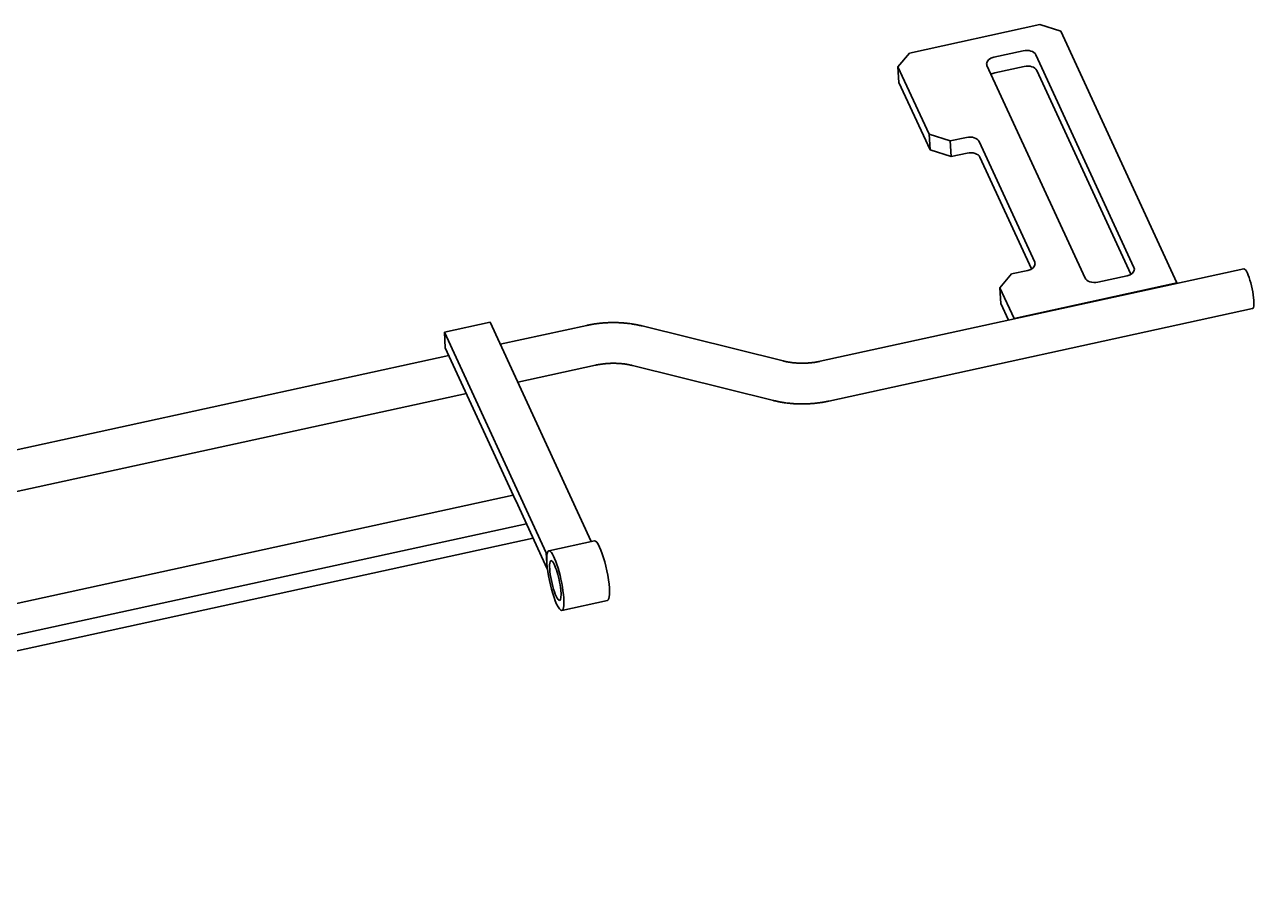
# Model space of a CAD drawing. Header units: millimetres. Extents: x 83639 to 85739, y 1568 to 3511.
# Drawn here: x 84703.2 to 85065.4, y 2003.4 to 2256.2 of the extents above; entities that cross this region are included whole.
import ezdxf

# ---------------------------------------------------------------- set-up
doc = ezdxf.new("R2010")
doc.units = ezdxf.units.MM
doc.header["$LTSCALE"] = 0.5
doc.layers.add('粗实线', color=7, linetype='Continuous', lineweight=35)

msp = doc.modelspace()

# ---------------------------------------------------------------- linework, layer by layer
at = {"layer": '粗实线'}
for p, q in [((84963.858, 2247.814), (85002.243, 2256.197)), ((85042.612, 2180.081), (85008.431, 2254.231)), ((85029.959, 2184.617), (85001.058, 2247.312)), ((84960.45, 2243.752), (84969.62, 2223.858)), ((84986.663, 2244.169), (85015.565, 2181.473)), ((85029.022, 2182.597), (85001.319, 2242.693)), ((84960.711, 2239.133), (84969.882, 2219.239)), ((85000.714, 2186.192), (84984.318, 2221.76)), ((84999.778, 2184.173), (84984.58, 2217.141)), ((84937.572, 2156.964), (85062.322, 2184.208)), ((85042.612, 2180.081), (84994.631, 2169.603)), ((84940.132, 2145.24), (85064.883, 2172.484)), ((84870.103, 2103.863), (84840.305, 2168.504)), ((84843.317, 2161.97), (84868.776, 2167.53)), ((84885.14, 2167.365), (84926.661, 2157.051)), ((84856.883, 2100.463), (84826.87, 2165.57)), ((84363.507, 2057.183), (84828.186, 2158.665)), ((84847.846, 2116.016), (84827.132, 2160.951)), ((84848.461, 2150.81), (84871.337, 2155.806)), ((84882.247, 2155.718), (84923.769, 2145.405)), ((84368.651, 2046.024), (84833.33, 2147.506)), ((84847.141, 2117.546), (84382.462, 2016.065)), ((84857.145, 2095.844), (84847.886, 2115.929)), ((84386.353, 2007.625), (84851.031, 2109.107)), ((84388.311, 2003.376), (84852.99, 2104.858))]:
    msp.add_line(p, q, dxfattribs=at)
at = {"layer": '粗实线', "ltscale": 0.162313}
for p, q in [((85002.243, 2256.197), (85008.431, 2254.231)), ((84975.808, 2221.892), (84969.62, 2223.858)), ((84976.07, 2217.273), (84969.882, 2219.239))]:
    msp.add_line(p, q, dxfattribs=at)
at = {"layer": '粗实线', "ltscale": 0.132569}
for p, q in [((84963.858, 2247.814), (84960.45, 2243.752)), ((84993.871, 2182.707), (84990.462, 2178.645))]:
    msp.add_line(p, q, dxfattribs=at)
at = {"layer": '粗实线', "ltscale": 0.221004}
for p, q in [((84988.708, 2246.606), (84997.345, 2248.492)), ((84988.97, 2241.987), (84997.607, 2243.873)), ((85027.914, 2182.18), (85019.277, 2180.293))]:
    msp.add_line(p, q, dxfattribs=at)
at = {"layer": '粗实线', "ltscale": 0.115662}
for p, q in [((84960.45, 2243.752), (84960.711, 2239.133)), ((84969.62, 2223.858), (84969.882, 2219.239)), ((84975.808, 2221.892), (84976.07, 2217.273)), ((84990.724, 2174.026), (84990.462, 2178.645)), ((84826.87, 2165.57), (84827.132, 2160.951)), ((84856.883, 2100.463), (84857.145, 2095.844))]:
    msp.add_line(p, q, dxfattribs=at)
at = {"layer": '粗实线', "ltscale": 0.12278}
for p, q in [((84975.808, 2221.892), (84980.606, 2222.94)), ((84976.07, 2217.273), (84980.868, 2218.321)), ((84998.669, 2183.755), (84993.871, 2182.707))]:
    msp.add_line(p, q, dxfattribs=at)
at = {"layer": '粗实线', "ltscale": 0.248929}
msp.add_line((84990.462, 2178.645), (84994.631, 2169.603), dxfattribs=at)
at = {"layer": '粗实线', "ltscale": 0.0044}
for p, q in [((85042.612, 2180.081), (85042.622, 2179.906)), ((84994.631, 2169.603), (84994.641, 2169.427))]:
    msp.add_line(p, q, dxfattribs=at)
at = {"layer": '粗实线', "ltscale": 0.136424}
msp.add_line((84990.724, 2174.026), (84993.009, 2169.07), dxfattribs=at)
at = {"layer": '粗实线', "ltscale": 0.343783}
for p, q in [((84840.305, 2168.504), (84826.87, 2165.57)), ((84857.617, 2101.136), (84871.051, 2104.07)), ((84861.457, 2083.55), (84874.892, 2086.484))]:
    msp.add_line(p, q, dxfattribs=at)
at = {"layer": '粗实线', "ltscale": 0.002374}
msp.add_line((84847.886, 2115.929), (84847.846, 2116.016), dxfattribs=at)
at = {"layer": '粗实线', "ltscale": 0.007618}
msp.add_line((84857.181, 2100.528), (84856.883, 2100.463), dxfattribs=at)
at = {"layer": '粗实线', "ltscale": 0.001769}
msp.add_line((84857.145, 2095.844), (84857.214, 2095.859), dxfattribs=at)
at = {"layer": '粗实线'}
for centre, major_axis, ratio, start_param, end_param in [((84989.542, 2244.798), (-2.995, -0.17), 0.636739, 4.9582044, 6.2832285), ((84998.179, 2246.684), (-2.995, -0.17), 0.636739, 3.3874081, 4.9582044), ((84989.542, 2244.798), (-2.995, -0.17), 0.636739, 0.0000432, 0.2458154), ((84989.804, 2240.178), (-2.995, -0.17), 0.636739, 4.9582044, 5.3813341), ((84998.44, 2242.065), (-2.995, -0.17), 0.636739, 3.3874081, 4.9582044), ((84981.44, 2221.131), (-2.995, -0.17), 0.636739, 3.3874081, 4.9582044), ((84981.701, 2216.512), (-2.995, -0.17), 0.636739, 3.3874081, 4.9582044), ((84997.835, 2185.564), (-2.995, -0.17), 0.636739, 1.8166118, 3.1416359), ((84997.835, 2185.564), (-2.995, -0.17), 0.636739, 3.1416359, 3.3874081), ((85027.08, 2183.988), (-2.995, -0.17), 0.636739, 1.8166118, 3.1416359), ((85027.08, 2183.988), (-2.995, -0.17), 0.636739, 3.1416359, 3.3874081), ((85063.603, 2178.346), (1.28, -5.862), 0.1876401, 2.4363044, 3.1416318), ((85018.443, 2182.102), (-2.995, -0.17), 0.636739, 0.2458154, 1.8166118), ((85063.603, 2178.346), (1.28, -5.862), 0.1876401, 0.0000391, 2.4363044), ((84859.537, 2092.343), (1.92, -8.793), 0.1876401, 3.1416318, 5.577897), ((84859.537, 2092.343), (1.92, -8.793), 0.1876401, 0.0000391, 3.1416318), ((84872.971, 2095.277), (1.92, -8.793), 0.1876401, 2.4363044, 3.1416318), ((84872.971, 2095.277), (1.92, -8.793), 0.1876401, 0.0000391, 2.4363044), ((84859.537, 2092.343), (1.28, -5.862), 0.1876401, 3.1416318, 5.577897), ((84859.537, 2092.343), (1.28, -5.862), 0.1876401, 0.0000391, 3.1416318), ((84859.537, 2092.343), (1.28, -5.862), 0.1876401, 5.577897, 6.2832244), ((84859.537, 2092.343), (1.92, -8.793), 0.1876401, 5.577897, 6.2832244)]:
    msp.add_ellipse(centre, major_axis=major_axis, ratio=ratio, start_param=start_param, end_param=end_param, dxfattribs=at)
for points, knots in [([(84868.776, 2167.53), (84868.944, 2167.567), (84869.281, 2167.637), (84869.787, 2167.737), (84870.295, 2167.829), (84870.806, 2167.914), (84871.318, 2167.992), (84871.831, 2168.063), (84872.346, 2168.126), (84872.863, 2168.183), (84873.38, 2168.232), (84873.897, 2168.274), (84874.416, 2168.309), (84874.935, 2168.337), (84875.454, 2168.357), (84875.973, 2168.371), (84876.493, 2168.377), (84877.012, 2168.375), (84877.53, 2168.367), (84878.048, 2168.351), (84878.566, 2168.328), (84879.082, 2168.298), (84879.597, 2168.261), (84880.111, 2168.216), (84880.623, 2168.164), (84881.196, 2168.097), (84881.738, 2168.025), (84882.249, 2167.948), (84882.668, 2167.88), (84883.084, 2167.807), (84883.5, 2167.728), (84883.913, 2167.645), (84884.324, 2167.557), (84884.733, 2167.464), (84885.005, 2167.398), (84885.14, 2167.365)], [0, 0, 0, 0, 0.5151781, 1.0311837, 1.5479225, 2.0653197, 2.5832988, 3.1017825, 3.6206603, 4.1399585, 4.6593058, 5.1788839, 5.6985486, 6.2182351, 6.7378618, 7.2573472, 7.776638, 8.2955527, 8.8143998, 9.3326823, 9.8504672, 10.3676342, 10.8841081, 11.3998144, 11.9146811, 12.4286242, 13.1305353, 13.5552256, 13.9791768, 14.4024393, 14.8246285, 15.2461966, 15.6666002, 16.0862066, 16.5048767, 16.5048767, 16.5048767, 16.5048767]), ([(84871.337, 2155.806), (84871.449, 2155.831), (84871.673, 2155.878), (84872.011, 2155.944), (84872.352, 2156.006), (84872.695, 2156.063), (84873.04, 2156.116), (84873.387, 2156.163), (84873.735, 2156.206), (84874.085, 2156.245), (84874.436, 2156.278), (84874.787, 2156.307), (84875.139, 2156.33), (84875.492, 2156.349), (84875.844, 2156.363), (84876.197, 2156.372), (84876.549, 2156.376), (84876.9, 2156.376), (84877.251, 2156.37), (84877.6, 2156.359), (84877.948, 2156.344), (84878.295, 2156.324), (84878.64, 2156.298), (84878.982, 2156.269), (84879.323, 2156.234), (84879.702, 2156.19), (84880.059, 2156.142), (84880.394, 2156.092), (84880.666, 2156.048), (84880.936, 2156), (84881.204, 2155.95), (84881.469, 2155.896), (84881.731, 2155.84), (84881.99, 2155.781), (84882.162, 2155.74), (84882.247, 2155.718)], [0, 0, 0, 0, 0.3430371, 0.6878226, 1.0342166, 1.382047, 1.731141, 2.0813257, 2.4324754, 2.7842556, 3.1366131, 3.4892992, 3.8422314, 4.1952102, 4.5480613, 4.9006104, 5.2526416, 5.6041294, 5.9547823, 6.3045917, 6.6531644, 7.0003926, 7.3461041, 7.6901267, 8.0322892, 8.3724412, 8.8343166, 9.1123467, 9.3885559, 9.6627194, 9.9352776, 10.2053994, 10.4737736, 10.739703, 11.0032658, 11.0032658, 11.0032658, 11.0032658]), ([(84937.572, 2156.964), (84937.46, 2156.939), (84937.236, 2156.892), (84936.897, 2156.826), (84936.557, 2156.764), (84936.214, 2156.707), (84935.869, 2156.654), (84935.522, 2156.606), (84935.173, 2156.563), (84934.824, 2156.525), (84934.473, 2156.492), (84934.121, 2156.463), (84933.769, 2156.439), (84933.417, 2156.42), (84933.064, 2156.407), (84932.712, 2156.398), (84932.36, 2156.393), (84932.009, 2156.394), (84931.658, 2156.4), (84931.308, 2156.41), (84930.96, 2156.426), (84930.614, 2156.446), (84930.269, 2156.471), (84929.926, 2156.501), (84929.586, 2156.536), (84929.207, 2156.58), (84928.85, 2156.628), (84928.515, 2156.678), (84928.243, 2156.722), (84927.972, 2156.77), (84927.705, 2156.82), (84927.44, 2156.873), (84927.178, 2156.93), (84926.918, 2156.989), (84926.747, 2157.03), (84926.661, 2157.051)], [0, 0, 0, 0, 0.3429565, 0.6877436, 1.034139, 1.3819708, 1.7310659, 2.0812518, 2.4324026, 2.784184, 3.1365415, 3.4892276, 3.8421598, 4.1951386, 4.5479897, 4.9005388, 5.25257, 5.6040578, 5.9547107, 6.3045201, 6.6530928, 7.000321, 7.3460325, 7.6900552, 8.0322177, 8.3723696, 8.8342451, 9.1122764, 9.3884869, 9.6626516, 9.935211, 10.2053341, 10.4737097, 10.7396404, 11.0031263, 11.0031263, 11.0031263, 11.0031263]), ([(84940.132, 2145.24), (84939.964, 2145.203), (84939.628, 2145.132), (84939.122, 2145.033), (84938.613, 2144.941), (84938.103, 2144.856), (84937.591, 2144.778), (84937.077, 2144.707), (84936.562, 2144.644), (84936.046, 2144.587), (84935.529, 2144.538), (84935.011, 2144.496), (84934.493, 2144.461), (84933.974, 2144.433), (84933.455, 2144.412), (84932.935, 2144.399), (84932.416, 2144.393), (84931.897, 2144.394), (84931.378, 2144.403), (84930.86, 2144.418), (84930.343, 2144.441), (84929.827, 2144.472), (84929.312, 2144.509), (84928.798, 2144.554), (84928.286, 2144.606), (84927.713, 2144.673), (84927.171, 2144.745), (84926.659, 2144.822), (84926.241, 2144.89), (84925.824, 2144.963), (84925.409, 2145.041), (84924.996, 2145.125), (84924.585, 2145.213), (84924.176, 2145.306), (84923.904, 2145.372), (84923.769, 2145.405)], [0, 0, 0, 0, 0.5152362, 1.0312443, 1.5479852, 2.0653845, 2.5833652, 3.1018507, 3.6207302, 4.1400301, 4.6593774, 5.1789555, 5.6986202, 6.2183067, 6.7379334, 7.2574188, 7.7767096, 8.2956243, 8.8144714, 9.3327539, 9.8505388, 10.3677058, 10.8841796, 11.399886, 11.9147527, 12.4286958, 13.1306069, 13.5552992, 13.9792522, 14.4025167, 14.8247078, 15.2462781, 15.6666838, 16.0862925, 16.5050163, 16.5050163, 16.5050163, 16.5050163])]:
    msp.add_open_spline(points, degree=3, knots=knots, dxfattribs=at)

doc.saveas('drawing.dxf')
